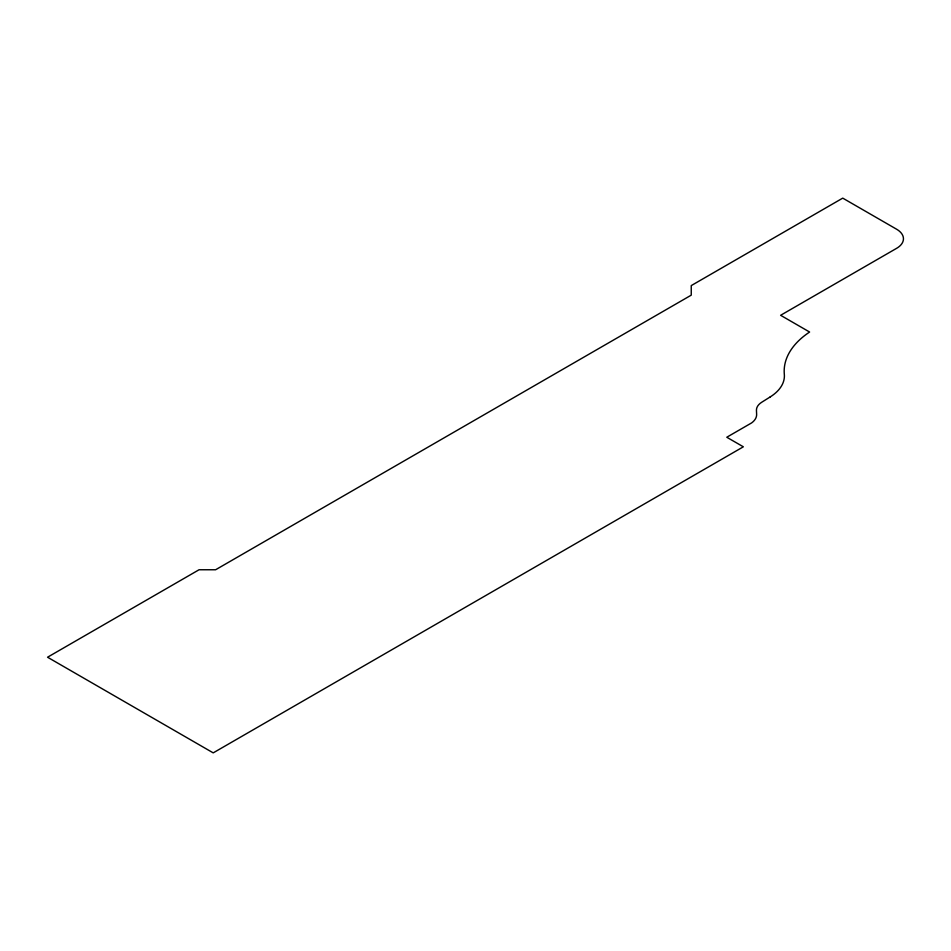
<?xml version="1.0" encoding="UTF-8"?>
<svg xmlns="http://www.w3.org/2000/svg" width="951" height="951" viewBox="0 0 951 951"><rect width="100%" height="100%" fill="white"/><g stroke="black" fill="none" stroke-linecap="round" stroke-linejoin="round"><path stroke-width="1.43" d="M770.191 396.936L761.739 402.237A20.03 11.567 0 0 0 756.449 410.356L756.627 414.256A23.109 13.338 0 0 1 751.635 422.898L726.778 437.246L743.349 446.804L213.214 752.871L47.55 657.224L199.056 569.756L215.615 569.756L691.246 295.155L691.246 285.597L842.741 198.129L896.591 229.215A23.43 13.528 0 0 1 896.591 248.342L780.616 315.292L809.61 332.03A103.136 59.544 0 0 0 784.302 374.088A53.708 31.014 0 0 1 770.191 396.936"/></g></svg>
